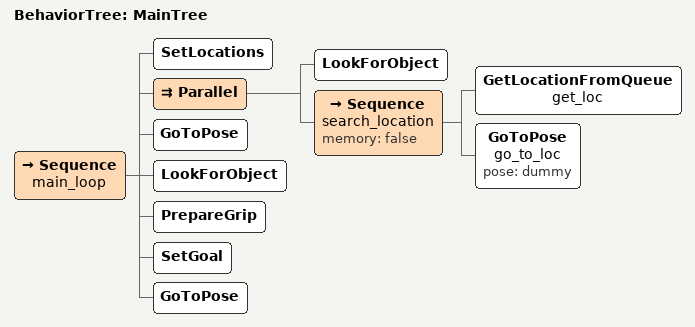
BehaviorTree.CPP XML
<!-- Behavior tree that looks for objects by using a queue of locations. -->
<!--All moves use GoToPose. -->
<root BTCPP_format="4">
    <BehaviorTree ID="MainTree">
    <Sequence name="main_loop">

        <SetLocations/>
        <Parallel>
            <LookForObject/> <!--main task-->
            <Sequence                   name="search_location" memory="false"> <!--sub tasks-->
                <GetLocationFromQueue   name="get_loc"/>
                <GoToPose               name="go_to_loc"    pose="dummy"/>
            </Sequence>
        </Parallel>

        <GoToPose/>
        <LookForObject/>

        <PrepareGrip/> <!--Get the coordinate and so on from BB, Set the goal pose to BB-->

        <SetGoal/> <!--Set the goal location where is decided-->
        <GoToPose/>

    </Sequence>

    </BehaviorTree>
</root>
